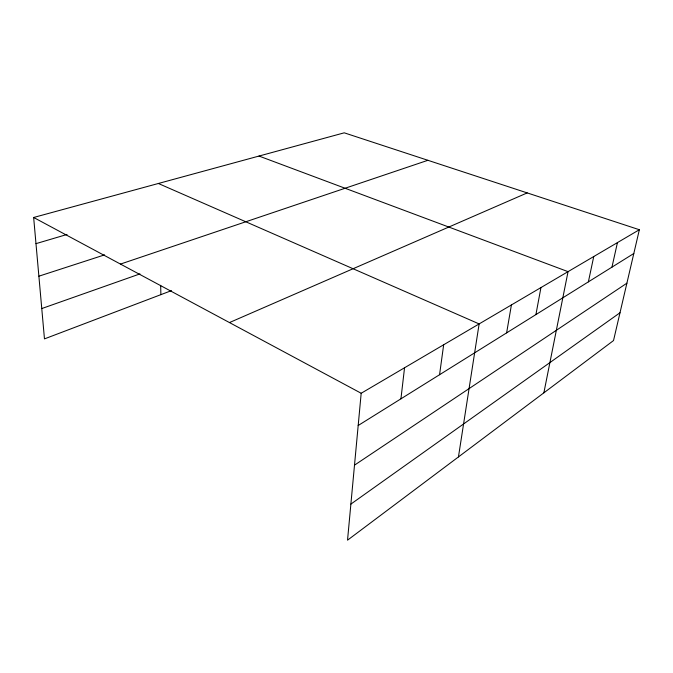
<?xml version="1.0" encoding="UTF-8"?>
<svg xmlns="http://www.w3.org/2000/svg" width="673" height="673" viewBox="0 0 673 673"><rect width="100%" height="100%" fill="white"/><g stroke="black" fill="none" stroke-linecap="round" stroke-linejoin="round"><path stroke-width="1.01" d="M639.35 229.729L361.182 393.259L347.529 540.175L613.524 340.555L639.35 229.729L344.231 132.825L33.65 217.48L44.468 338.889L171.497 290.618M400.931 398.828L404.549 367.761M439.562 374.726L443.667 344.769M458.448 456.933L479.126 323.923L158.357 183.485M506.618 332.883L511.413 304.945M535.91 314.602L540.941 287.581M543.868 392.83L568.046 271.648L259.004 156.052M588.379 281.861L593.746 256.548M611.967 267.139L617.435 242.617M350.877 504.102L620.001 312.752M354.503 465.152L626.9 283.173M358.187 425.504L633.806 253.511M229.468 322.569L527.195 192.907M41.768 308.554L139.959 273.894M120.467 264.077L427.91 160.3M38.883 276.191L104.609 254.874M35.98 243.643L67.031 234.465M33.65 217.48L361.182 393.259M160.67 285.344L160.881 294.648"/></g></svg>
